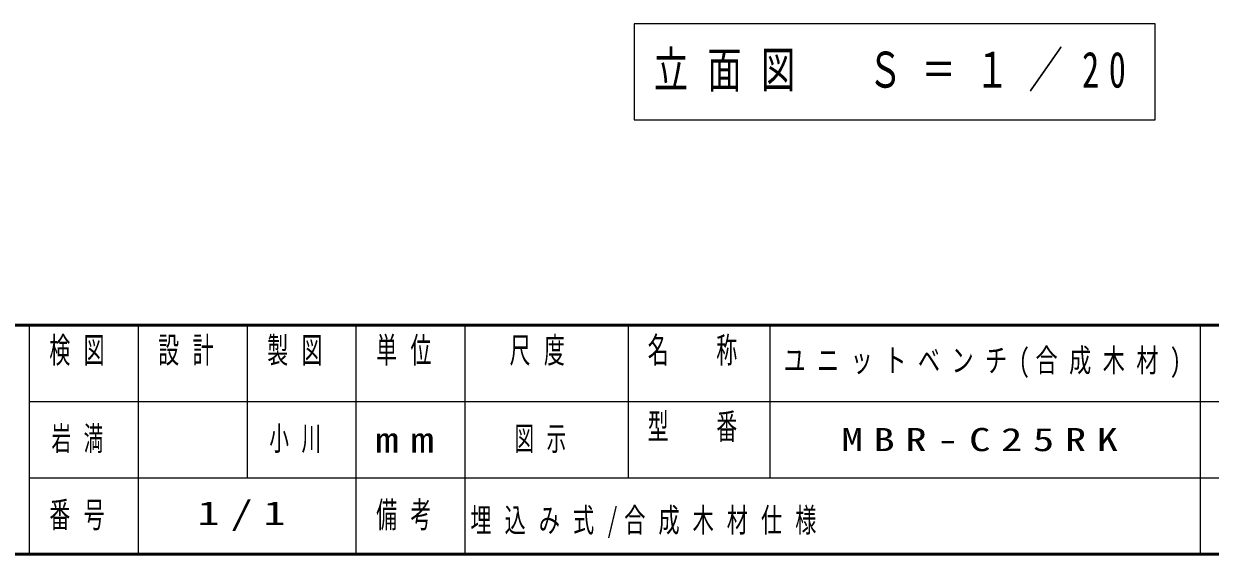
# Model space of a CAD drawing. Units: millimetres on the paper, scale 1:20. Extents: x -365 to 0, y -5 to 257.
# Drawn here: x -238 to -129.1, y 0 to 48.6 of the extents above; entities that cross this region are included whole.
import ezdxf

# ---------------------------------------------------------------- set-up
doc = ezdxf.new("R2010")
doc.units = ezdxf.units.MM
doc.layers.add('LY_1', color=7, linetype='Continuous', lineweight=25)
doc.layers.add('LY_2', color=7, linetype='Continuous', lineweight=13)
doc.styles.add('ＭＳ ゴシック', font='')
doc.styles.get('ＭＳ ゴシック').set_extended_font_data('MS Gothic')

msp = doc.modelspace()

# ---------------------------------------------------------------- linework, layer by layer
at = {"layer": 'LY_1', "lineweight": 13}
for p, q in [((-181.951, 48.648), (-181.951, 39.848)), ((-134.151, 48.648), (-181.951, 48.648)), ((-134.151, 39.848), (-134.151, 48.648)), ((-181.951, 39.848), (-134.151, 39.848))]:
    msp.add_line(p, q, dxfattribs=at)
at = {"layer": 'LY_2', "lineweight": 50}
for p, q in [((-365, 21), (0, 21)), ((-365, 0), (0, 0))]:
    msp.add_line(p, q, dxfattribs=at)
at = {"layer": 'LY_2', "color": 211, "lineweight": 25}
for p, q in [((-237.5, 21), (-237.5, 0)), ((-227.5, 21), (-227.5, 7)), ((-217.5, 21), (-217.5, 7)), ((-207.5, 21), (-207.5, 0)), ((-197.5, 21), (-197.5, 7)), ((-182.5, 21), (-182.5, 7)), ((-130, 21), (-130, 0)), ((-182.5, 14), (-70, 14)), ((-237.5, 7), (0, 7))]:
    msp.add_line(p, q, dxfattribs=at)
at = {"layer": 'LY_2'}
for p, q in [((-169.5, 21), (-169.5, 7)), ((-237.5, 14), (-182.5, 14)), ((-227.5, 7), (-227.5, 0))]:
    msp.add_line(p, q, dxfattribs=at)
at = {"layer": 'LY_2', "lineweight": 25}
msp.add_line((-197.5, 7), (-197.5, 0), dxfattribs=at)

# ---------------------------------------------------------------- texts
at = {"layer": 'LY_1', "style": 'ＭＳ ゴシック'}
for s, insert, char_height, attachment_point in [('\\T1.56;\\W0.7;立面図\u3000Ｓ＝１／20', (-158.051, 44.248), 3.299, 5), ('\\T1.52;\\W0.7;ユニットベンチ(合成木材)', (-149.75, 17.5), 2.126, 5), ('\\T1.64;\\W0.6;岩満', (-232.5, 10.5), 2.199, 5), ('\\T1.64;\\W0.6;小川', (-212.5, 10.5), 2.199, 5), ('\\T1.64;\\W0.6;図示', (-190, 10.5), 2.199, 5), ('\\T1.5;\\W1.35;MBR-C25RK', (-149.75, 10.5), 2.126, 5), ('\\T1.5;\\W1.35;1/1', (-217.5, 3.5), 2.199, 5), ('\\T1.61;\\W0.65;埋込み式/合成木材仕様', (-197, 1.5), 2.199, 7)]:
    msp.add_mtext(s, dxfattribs=dict(at, insert=insert, char_height=char_height, attachment_point=attachment_point))
at = {"layer": 'LY_2', "color": 4, "char_height": 2.346, "style": 'ＭＳ ゴシック'}
for s, insert, attachment_point in [('\\T1.64;\\W0.6;検図', (-232.5, 19.9), 2), ('\\T1.64;\\W0.6;設計', (-222.5, 19.9), 2), ('\\T1.64;\\W0.6;製図', (-212.5, 19.9), 2), ('\\T1.64;\\W0.6;単位', (-202.5, 19.9), 2), ('\\T1.64;\\W0.6;尺度', (-190.25, 19.9), 2), ('\\T1.64;\\W0.6;名\u3000称', (-176, 19.9), 2), ('\\T1.64;\\W0.6;型\u3000番', (-176, 12.9), 2), ('\\T1.5;\\W1.35;mm', (-202.5, 10.5), 5), ('\\T1.64;\\W0.6;番号', (-232.5, 3.5), 5), ('\\T1.64;\\W0.6;備考', (-202.5, 3.5), 5)]:
    msp.add_mtext(s, dxfattribs=dict(at, insert=insert, attachment_point=attachment_point))

doc.saveas('drawing.dxf')
